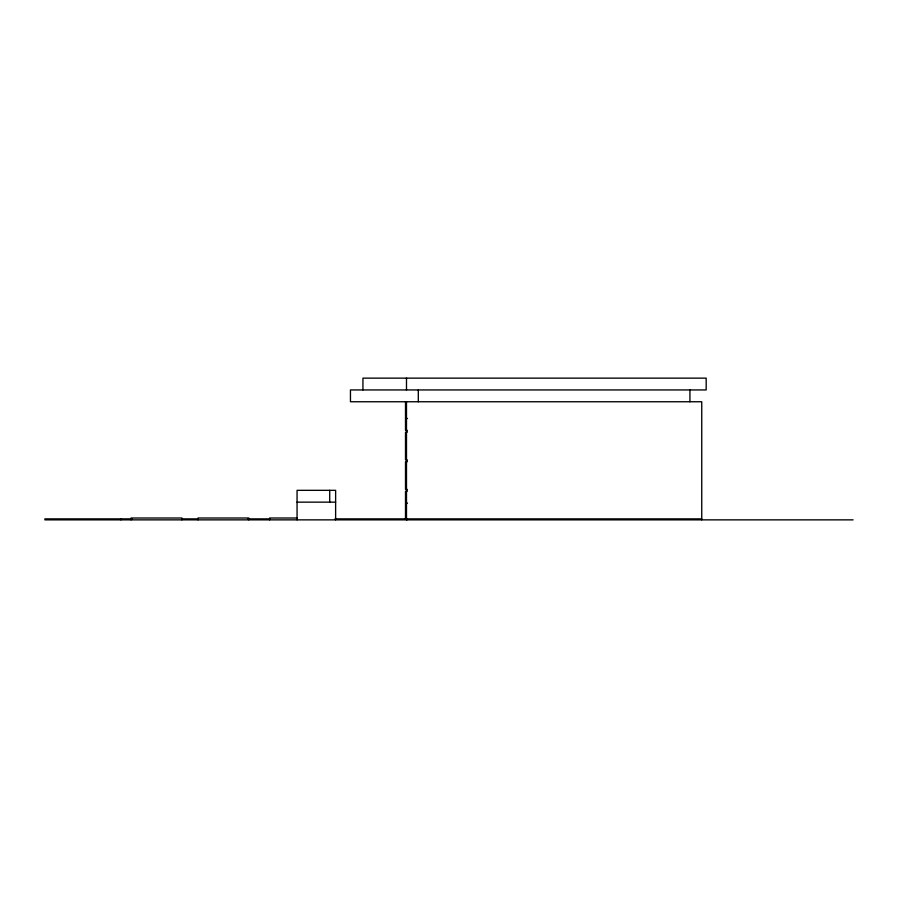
<?xml version="1.0" encoding="UTF-8"?>
<svg xmlns="http://www.w3.org/2000/svg" width="898" height="898" viewBox="0 0 898 898"><rect width="100%" height="100%" fill="white"/><g stroke="black" fill="none" stroke-linecap="round" stroke-linejoin="round"><path stroke-width="1.35" d="M406.491 418.49L407.479 418.49M297.058 502.15L335.627 502.15M406.491 503.127L407.479 503.127M297.07 518.011L269.613 518.011L269.613 519.863M132.107 518.876L44.9 518.876L44.9 519.863L853.1 519.863M182.26 518.876L197.863 518.876M247.792 518.876L270.096 518.876M334.976 518.876L701.742 518.876M701.742 519.863L701.742 401.754L350.456 401.754L350.456 389.945L706.176 389.945L706.176 378.137L362.938 378.137L362.938 389.945M689.933 389.945L689.933 401.754M418.3 389.945L418.3 401.754M406.985 518.876L406.985 519.863M406.491 378.137L406.491 389.945M406.491 401.754L406.491 519.863M405.503 401.754L405.503 430.299L407.086 430.299L407.086 432.264L405.503 432.264L405.503 459.821L407.086 459.821L407.086 461.796L405.503 461.796L405.503 489.354L407.086 489.354L407.086 491.318L405.503 491.318L405.503 518.876M335.627 519.863L335.627 490.33L297.058 490.33L297.058 519.863M329.723 490.33L329.723 502.42M248.813 519.863L248.813 518.011L198.009 518.011L198.009 519.863M181.89 519.863L181.89 518.011L131.086 518.011L131.086 519.863M120.916 518.876L120.916 519.863"/></g></svg>
